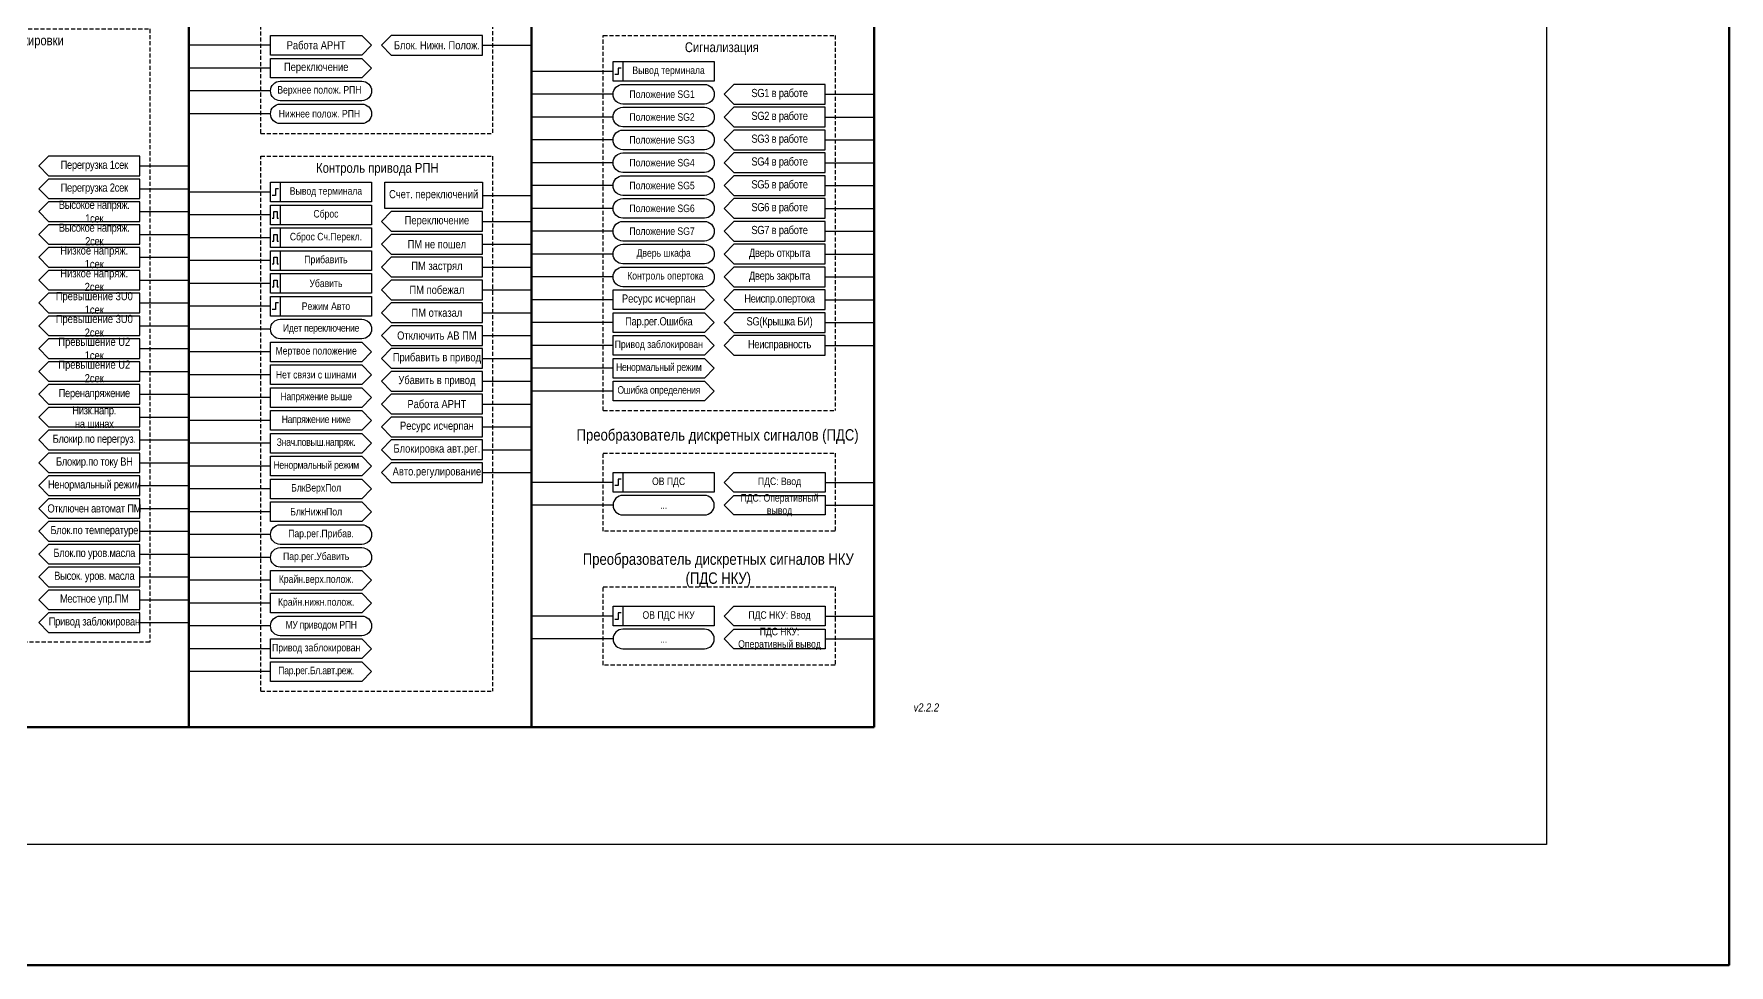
# Model space of a CAD drawing. Header units: millimetres. Extents: x -63 to 799, y -37 to 539.
# Drawn here: x 280 to 799, y -37 to 248 of the extents above; entities that cross this region are included whole.
import ezdxf

# ---------------------------------------------------------------- set-up
doc = ezdxf.new("R2010")
doc.units = ezdxf.units.MM
doc.linetypes.add('штриховая2', pattern=[0.375, 0.25, -0.125])
doc.layers.add('TEXT', color=7, linetype='Continuous', lineweight=25)
doc.layers.add('Основная', color=7, linetype='Continuous')
doc.styles.add('2.5_Gost_RD', font='ARIALN.TTF', dxfattribs={"height": 2.5})
doc.styles.add('3.5_Gost_RD', font='ARIALN.TTF', dxfattribs={"height": 3.5})

msp = doc.modelspace()

# ---------------------------------------------------------------- linework, layer by layer
at = {"lineweight": 100, "ltscale": 100}
for p, q in [((327, 418), (327, 36)), ((432, 418), (432, 36)), ((537, 418), (537, 36)), ((222, 36), (537, 36))]:
    msp.add_line(p, q, dxfattribs=at)
at = {"linetype": 'штриховая2', "ltscale": 5}
for p, q in [((349, 218), (349, 300)), ((420, 300), (420, 218)), ((454, 248), (525, 248)), ((454, 133), (454, 248)), ((525, 248), (525, 133)), ((349, 218), (420, 218)), ((349, 211), (420, 211)), ((349, 47), (349, 211)), ((420, 211), (420, 47)), ((454, 133), (525, 133)), ((349, 47), (420, 47))]:
    msp.add_line(p, q, dxfattribs=at)
at = {"ltscale": 100}
for p, q in [((352, 245), (327, 245)), ((417, 245), (432, 245)), ((352, 238), (327, 238)), ((457, 237), (432, 237)), ((352, 231), (327, 231)), ((457, 230), (432, 230)), ((522, 230), (537, 230)), ((352, 224), (327, 224)), ((457, 223), (432, 223)), ((522, 223), (537, 223)), ((457, 216), (432, 216)), ((522, 216), (537, 216)), ((312, 208), (327, 208)), ((457, 209), (432, 209)), ((522, 209), (537, 209)), ((312, 201), (327, 201)), ((312, 201), (327, 201)), ((352, 200), (327, 200)), ((417, 199), (432, 199)), ((457, 202), (432, 202)), ((522, 202), (537, 202)), ((312, 194), (327, 194)), ((352, 193), (327, 193)), ((457, 195), (432, 195)), ((522, 195), (537, 195)), ((417, 191), (432, 191)), ((457, 188), (432, 188)), ((522, 188), (537, 188)), ((312, 187), (327, 187)), ((312, 187), (327, 187)), ((352, 186), (327, 186)), ((417, 184), (432, 184)), ((312, 180), (327, 180)), ((352, 179), (327, 179)), ((417, 177), (432, 177)), ((457, 181), (432, 181)), ((522, 181), (537, 181)), ((312, 173), (327, 173)), ((352, 172), (327, 172)), ((457, 174), (432, 174)), ((522, 174), (537, 174)), ((417, 170), (432, 170)), ((417, 170), (432, 170)), ((457, 167), (432, 167)), ((522, 167), (537, 167)), ((312, 166), (327, 166)), ((312, 166), (327, 166)), ((352, 165), (327, 165)), ((417, 163), (432, 163)), ((417, 163), (432, 163)), ((312, 159), (327, 159)), ((352, 158), (327, 158)), ((417, 156), (432, 156)), ((457, 160), (432, 160)), ((522, 160), (537, 160)), ((312, 152), (327, 152)), ((352, 151), (327, 151)), ((457, 153), (432, 153)), ((522, 153), (537, 153)), ((380, 148), (352, 148)), ((417, 149), (432, 149)), ((457, 146), (432, 146)), ((312, 145), (327, 145)), ((352, 144), (327, 144)), ((380, 141), (352, 141)), ((417, 142), (432, 142)), ((312, 138), (327, 138)), ((352, 137), (327, 137)), ((457, 139), (432, 139)), ((312, 131), (327, 131)), ((352, 130), (327, 130)), ((380, 134), (352, 134)), ((417, 135), (432, 135)), ((380, 127), (352, 127)), ((417, 128), (432, 128)), ((312, 124), (327, 124)), ((352, 123), (327, 123)), ((380, 120), (352, 120)), ((417, 121), (432, 121)), ((312, 117), (327, 117)), ((352, 116), (327, 116)), ((312, 110), (327, 110)), ((380, 113), (352, 113)), ((417, 114), (432, 114)), ((457, 111), (432, 111)), ((352, 109), (327, 109)), ((380, 106), (352, 106)), ((457, 104), (432, 104)), ((312, 103), (327, 103)), ((352, 102), (327, 102)), ((380, 99), (352, 99)), ((312, 96), (327, 96)), ((352, 95), (327, 95)), ((312, 89), (327, 89)), ((352, 88), (327, 88)), ((312, 82), (327, 82)), ((352, 81), (327, 81)), ((380, 78), (352, 78)), ((312, 75), (327, 75)), ((352, 74), (327, 74)), ((312, 68), (327, 68)), ((380, 71), (352, 71)), ((457, 70), (432, 70)), ((352, 67), (327, 67)), ((457, 63), (432, 63)), ((352, 60), (327, 60)), ((352, 53), (327, 53)), ((380, 57), (352, 57))]:
    msp.add_line(p, q, dxfattribs=at)
at = {"color": 2, "lineweight": 106, "ltscale": 100}
msp.add_lwpolyline([(-63, 539), (799, 539), (799, -37), (-63, -37)], close=True, dxfattribs=at)
at = {"ltscale": 100}
for points in [[(0, 509), (743, 509), (743, 0), (0, 0)], [(417, 242), (417, 248), (389, 248), (386, 245), (389, 242)], [(457, 240), (488, 240), (488, 234), (457, 234)], [(457, 240), (460, 240), (460, 234), (457, 234)], [(522, 227), (522, 233), (494, 233), (491, 230), (494, 227)], [(522, 220), (522, 226), (494, 226), (491, 223), (494, 220)], [(522, 213), (522, 219), (494, 219), (491, 216), (494, 213)], [(312, 205), (312, 211), (284, 211), (281, 208), (284, 205)], [(522, 206), (522, 212), (494, 212), (491, 209), (494, 206)], [(312, 198), (312, 204), (284, 204), (281, 201), (284, 198)], [(352, 203), (355, 203), (355, 197), (352, 197)], [(352, 203), (383, 203), (383, 197), (352, 197)], [(387, 203), (417, 203), (417, 195), (387, 195)], [(522, 199), (522, 205), (494, 205), (491, 202), (494, 199)], [(522, 192), (522, 198), (494, 198), (491, 195), (494, 192)], [(312, 191), (312, 197), (284, 197), (281, 194), (284, 191)], [(352, 196), (355, 196), (355, 190), (352, 190)], [(352, 196), (383, 196), (383, 190), (352, 190)], [(417, 188), (417, 194), (389, 194), (386, 191), (389, 188)], [(312, 184), (312, 190), (284, 190), (281, 187), (284, 184)], [(352, 189), (355, 189), (355, 183), (352, 183)], [(352, 189), (383, 189), (383, 183), (352, 183)], [(522, 185), (522, 191), (494, 191), (491, 188), (494, 185)], [(312, 177), (312, 183), (284, 183), (281, 180), (284, 177)], [(352, 182), (355, 182), (355, 176), (352, 176)], [(352, 182), (383, 182), (383, 176), (352, 176)], [(417, 181), (417, 187), (389, 187), (386, 184), (389, 181)], [(522, 178), (522, 184), (494, 184), (491, 181), (494, 178)], [(417, 174), (417, 180), (389, 180), (386, 177), (389, 174)], [(522, 171), (522, 177), (494, 177), (491, 174), (494, 171)], [(312, 170), (312, 176), (284, 176), (281, 173), (284, 170)], [(352, 175), (355, 175), (355, 169), (352, 169)], [(352, 175), (383, 175), (383, 169), (352, 169)], [(417, 167), (417, 173), (389, 173), (386, 170), (389, 167)], [(312, 163), (312, 169), (284, 169), (281, 166), (284, 163)], [(352, 168), (355, 168), (355, 162), (352, 162)], [(352, 168), (383, 168), (383, 162), (352, 162)], [(522, 164), (522, 170), (494, 170), (491, 167), (494, 164)], [(312, 156), (312, 162), (284, 162), (281, 159), (284, 156)], [(417, 160), (417, 166), (389, 166), (386, 163), (389, 160)], [(522, 157), (522, 163), (494, 163), (491, 160), (494, 157)], [(417, 153), (417, 159), (389, 159), (386, 156), (389, 153)], [(522, 150), (522, 156), (494, 156), (491, 153), (494, 150)], [(312, 149), (312, 155), (284, 155), (281, 152), (284, 149)], [(417, 146), (417, 152), (389, 152), (386, 149), (389, 146)], [(312, 142), (312, 148), (284, 148), (281, 145), (284, 142)], [(312, 135), (312, 141), (284, 141), (281, 138), (284, 135)], [(417, 139), (417, 145), (389, 145), (386, 142), (389, 139)], [(417, 132), (417, 138), (389, 138), (386, 135), (389, 132)], [(312, 128), (312, 134), (284, 134), (281, 131), (284, 128)], [(417, 125), (417, 131), (389, 131), (386, 128), (389, 125)], [(312, 121), (312, 127), (284, 127), (281, 124), (284, 121)], [(312, 114), (312, 120), (284, 120), (281, 117), (284, 114)], [(417, 118), (417, 124), (389, 124), (386, 121), (389, 118)], [(417, 111), (417, 117), (389, 117), (386, 114), (389, 111)], [(312, 107), (312, 113), (284, 113), (281, 110), (284, 107)], [(457, 114), (460, 114), (460, 108), (457, 108)], [(457, 114), (488, 114), (488, 108), (457, 108)], [(522, 114), (522, 108), (494, 108), (491, 111), (494, 114)], [(312, 100), (312, 106), (284, 106), (281, 103), (284, 100)], [(522, 107), (522, 101), (494, 101), (491, 104), (494, 107)], [(312, 93), (312, 99), (284, 99), (281, 96), (284, 93)], [(312, 86), (312, 92), (284, 92), (281, 89), (284, 86)], [(312, 79), (312, 85), (284, 85), (281, 82), (284, 79)], [(312, 72), (312, 78), (284, 78), (281, 75), (284, 72)], [(457, 73), (460, 73), (460, 67), (457, 67)], [(457, 73), (488, 73), (488, 67), (457, 67)], [(522, 73), (522, 67), (494, 67), (491, 70), (494, 73)], [(312, 65), (312, 71), (284, 71), (281, 68), (284, 65)], [(522, 66), (522, 60), (494, 60), (491, 63), (494, 66)]]:
    msp.add_lwpolyline(points, close=True, dxfattribs=at)
at = {"linetype": 'штриховая2', "ltscale": 5}
msp.add_lwpolyline([(244, 250), (315, 250), (315, 62), (244, 62)], close=True, dxfattribs=at)
at = {"ltscale": 100}
for points in [[(352, 248), (380, 248), (383, 245), (380, 242), (352, 242), (352, 248)], [(352, 241), (380, 241), (383, 238), (380, 235), (352, 235), (352, 241)], [(457, 170), (485, 170), (488, 167), (485, 164), (457, 164), (457, 170)], [(457, 163), (485, 163), (488, 160), (485, 157), (457, 157), (457, 163)], [(457, 156), (485, 156), (488, 153), (485, 150), (457, 150), (457, 156)], [(352, 154), (380, 154), (383, 151), (380, 148), (352, 148), (352, 154)], [(352, 147), (380, 147), (383, 144), (380, 141), (352, 141), (352, 147)], [(457, 149), (485, 149), (488, 146), (485, 143), (457, 143), (457, 149)], [(457, 142), (485, 142), (488, 139), (485, 136), (457, 136), (457, 142)], [(352, 140), (380, 140), (383, 137), (380, 134), (352, 134), (352, 140)], [(352, 133), (380, 133), (383, 130), (380, 127), (352, 127), (352, 133)], [(352, 126), (380, 126), (383, 123), (380, 120), (352, 120), (352, 126)], [(352, 119), (380, 119), (383, 116), (380, 113), (352, 113), (352, 119)], [(352, 112), (380, 112), (383, 109), (380, 106), (352, 106), (352, 112)], [(522, 111), (537, 111)], [(352, 105), (380, 105), (383, 102), (380, 99), (352, 99), (352, 105)], [(522, 104), (537, 104)], [(352, 84), (380, 84), (383, 81), (380, 78), (352, 78), (352, 84)], [(352, 77), (380, 77), (383, 74), (380, 71), (352, 71), (352, 77)], [(522, 70), (537, 70)], [(352, 63), (380, 63), (383, 60), (380, 57), (352, 57), (352, 63)], [(522, 63), (537, 63)], [(352, 56), (380, 56), (383, 53), (380, 50), (352, 50), (352, 56)]]:
    msp.add_lwpolyline(points, dxfattribs=at)
for points in [[(355, 228, -1), (355, 234), (380, 234, -1), (380, 228)], [(460, 227, -1), (460, 233), (485, 233, -1), (485, 227)], [(355, 221, -1), (355, 227), (380, 227, -1), (380, 221)], [(460, 220, -1), (460, 226), (485, 226, -1), (485, 220)], [(460, 213, -1), (460, 219), (485, 219, -1), (485, 213)], [(460, 206, -1), (460, 212), (485, 212, -1), (485, 206)], [(460, 199, -1), (460, 205), (485, 205, -1), (485, 199)], [(460, 192, -1), (460, 198), (485, 198, -1), (485, 192)], [(460, 185, -1), (460, 191), (485, 191, -1), (485, 185)], [(460, 178, -1), (460, 184), (485, 184, -1), (485, 178)], [(460, 171, -1), (460, 177), (485, 177, -1), (485, 171)], [(355, 155, -1), (355, 161), (380, 161, -1), (380, 155)], [(460, 101), (485, 101, 1), (485, 107), (460, 107, 1)], [(355, 92, -1), (355, 98), (380, 98, -1), (380, 92)], [(355, 85, -1), (355, 91), (380, 91, -1), (380, 85)], [(355, 64, -1), (355, 70), (380, 70, -1), (380, 64)], [(460, 60), (485, 60, 1), (485, 66), (460, 66, 1)]]:
    msp.add_lwpolyline(points, format="xyb", close=True, dxfattribs=at)
at = {"lineweight": 30, "ltscale": 100}
for points in [[(459.5, 238), (458.5, 238), (458.5, 236), (457.5, 236)], [(354.5, 201), (353.5, 201), (353.5, 199), (352.5, 199)], [(352.5, 192), (353, 192), (353, 194), (354, 194), (354, 192), (354.5, 192)], [(352.5, 185), (353, 185), (353, 187), (354, 187), (354, 185), (354.5, 185)], [(352.5, 178), (353, 178), (353, 180), (354, 180), (354, 178), (354.5, 178)], [(352.5, 171), (353, 171), (353, 173), (354, 173), (354, 171), (354.5, 171)], [(354.5, 166), (353.5, 166), (353.5, 164), (352.5, 164)], [(459.5, 112), (458.5, 112), (458.5, 110), (457.5, 110)], [(459.5, 71), (458.5, 71), (458.5, 69), (457.5, 69)]]:
    msp.add_lwpolyline(points, dxfattribs=at)
at = {"color": 6, "linetype": 'штриховая2', "ltscale": 5}
for points in [[(454, 120), (525, 120), (525, 96), (454, 96)], [(454, 79), (525, 79), (525, 55), (454, 55)]]:
    msp.add_lwpolyline(points, close=True, dxfattribs=at)

# ---------------------------------------------------------------- texts
at = {"color": 30, "style": '3.5_Gost_RD'}
for s, p in [('Блокировки', (270, 245)), ('Сигнализация', (479, 242.92)), ('Контроль привода РПН', (366, 205.92))]:
    msp.add_text(s, height=3, dxfattribs=at).set_placement(p)
at = {"ltscale": 100, "attachment_point": 5, "style": '2.5_Gost_RD'}
for s, insert, char_height, width in [('Блок. Нижн. Полож.', (403, 245), 2.5, 28), ('Верхнее полож. РПН', (367, 231), 2.3, 31), ('{\\T0.95;SG1 в работе}', (508, 230), 2.5, 28), ('Нижнее полож. РПН', (367, 224), 2.3, 31), ('{\\T0.95;SG2 в работе}', (508, 223), 2.5, 28), ('{\\T0.95;SG3 в работе}', (508, 216), 2.5, 28), ('{\\T0.95;Перегрузка 1сек}', (298, 208), 2.5, 28), ('{\\T0.95;SG4 в работе}', (508, 209), 2.5, 28), ('{\\T0.95;Перегрузка 2сек}', (298, 201), 2.5, 28), ('{\\T0.95;SG5 в работе}', (508, 202), 2.5, 28), ('Счет. переключений', (402, 199), 2.5, 30), ('{\\T0.95;Высокое напряж.\\P1сек}', (298, 194), 2.5, 28), ('Переключение', (403, 191), 2.5, 28), ('{\\T0.95;SG6 в работе}', (508, 195), 2.5, 28), ('{\\T0.95;Высокое напряж.\\P2сек}', (298, 187), 2.5, 28), ('{\\T0.95;SG7 в работе}', (508, 188), 2.5, 28), ('Низкое напряж.\\P1сек', (298, 180), 2.5, 28), ('ПМ не пошел', (403, 184), 2.5, 28), ('{\\T0.95;Дверь открыта}', (508, 181), 2.5, 28), ('ПМ застрял', (403, 177), 2.5, 28), ('Низкое напряж.\\P2сек', (298, 173), 2.5, 28), ('\\A1;Контроль опертока', (473, 174), 2.3, 31), ('{\\T0.95;Дверь закрыта}', (508, 174), 2.5, 28), ('Превышение 3U0\\P1сек', (298, 166), 2.5, 28), ('ПМ побежал', (403, 170), 2.5, 28), ('{\\T0.95;Неиспр.опертока}', (508, 167), 2.5, 28), ('Превышение 3U0\\P2сек', (298, 159), 2.5, 28), ('ПМ отказал', (403, 163), 2.5, 28), ('{\\T0.95;SG(Крышка БИ)}', (508, 160), 2.5, 28), ('Отключить АВ ПМ', (403, 156), 2.5, 28), ('Превышение U2\\P1сек', (298, 152), 2.5, 28), ('Прибавить в привод', (403, 149), 2.5, 28), ('{\\T0.95;Неисправность}', (508, 153), 2.5, 28), ('Превышение U2\\P2сек', (298, 145), 2.5, 28), ('Убавить в привод', (403, 142), 2.5, 28), ('{\\T0.95;Перенапряжение}', (298, 138), 2.5, 28), ('Работа АРНТ', (403, 135), 2.5, 28), ('{\\T0.95;Низк.напр.\\Pна шинах}', (298, 131), 2.5, 28), ('{\\T0.95;Блокир.по перегруз.}', (298, 124), 2.5, 28), ('Ресурс исчерпан', (403, 128), 2.5, 28), ('Блокировка авт.рег.', (403, 121), 2.5, 28), ('{\\T0.95;Блокир.по току ВН}', (298, 117), 2.5, 28), ('Авто.регулирование', (403, 114), 2.5, 28), ('{\\T0.95;Ненормальный режим}', (298, 110), 2.5, 28), ('ПДС: Ввод', (508, 111), 2.3, 28), ('{\\T0.95;Отключен автомат ПМ}', (298, 103), 2.5, 28), ('ПДС: Оперативный вывод', (508, 104), 2.3, 28), ('{\\T0.95;Блок.по температуре}', (298, 96), 2.5, 28), ('{\\T0.95;Блок.по уров.масла}', (298, 89), 2.5, 28), ('{\\T0.95;Высок. уров. масла}', (298, 82), 2.5, 28), ('{\\T0.95;Местное упр.ПМ}', (298, 75), 2.5, 28), ('{\\T0.95;Привод заблокирован}', (298, 68), 2.5, 28), ('ПДС НКУ: Ввод', (508, 70), 2.3, 28), ('ПДС НКУ: Оперативный вывод', (508, 63), 2.3, 28), ('...', (472.5, 63), 2.3, 31), ('{\\fArial Narrow|b0|i1|c204|p34;\\C7;v2.2.2}', (553, 42), 2.5, 40)]:
    msp.add_mtext(s, dxfattribs=dict(at, insert=insert, char_height=char_height, width=width))
at = {"color": 0, "ltscale": 100, "width": 28, "attachment_point": 5, "style": '2.5_Gost_RD'}
for s, insert, char_height in [('{\\C256;Вывод терминала}', (474, 237), 2.3), ('{\\C256;Вывод терминала}', (369, 200), 2.3), ('{\\C256;Прибавить}', (369, 179), 2.3), ('{\\C256;Ресурс исчерпан}', (471, 167), 2.5), ('{\\T0.95;\\C256;Пар.рег.Ошибка}', (471, 160), 2.5)]:
    msp.add_mtext(s, dxfattribs=dict(at, insert=insert, char_height=char_height))
at = {"color": 2, "ltscale": 100, "char_height": 2.3, "width": 28, "attachment_point": 5, "style": '2.5_Gost_RD'}
for s, insert in [('{\\C256;Сброс}', (369, 193)), ('{\\C256;Сброс Сч.Перекл.}', (369, 186))]:
    msp.add_mtext(s, dxfattribs=dict(at, insert=insert))
at = {"color": 30, "ltscale": 100, "char_height": 3.5, "attachment_point": 5, "style": '3.5_Gost_RD'}
for s, insert, width in [('{\\C6;Преобразователь дискретных сигналов (ПДС)}', (489.02, 125.03), 85), ('{\\C6;Преобразователь дискретных сигналов НКУ (ПДС НКУ)}', (489.23, 84.03), 86)]:
    msp.add_mtext(s, dxfattribs=dict(at, insert=insert, width=width))
at = {"layer": 'TEXT', "color": 0, "ltscale": 100, "width": 28, "attachment_point": 5, "style": '2.5_Gost_RD'}
for s, insert, char_height in [('{\\C256;Работа АРНТ}', (366, 245), 2.5), ('{\\C256;Переключение}', (366, 238), 2.5), ('{\\C256;Режим Авто}', (369, 165), 2.3)]:
    msp.add_mtext(s, dxfattribs=dict(at, insert=insert, char_height=char_height))
at = {"layer": 'TEXT', "ltscale": 100, "char_height": 2.3, "attachment_point": 5, "style": '2.5_Gost_RD'}
for s, insert, width in [('Положение SG1', (472, 230), 31), ('Положение SG2', (472, 223), 31), ('Положение SG3', (472, 216), 31), ('Положение SG4', (472, 209), 31), ('Положение SG5', (472, 202), 31), ('Положение SG6', (472, 195), 31), ('Положение SG7', (472, 188), 31), ('Дверь шкафа', (472.5, 181), 31), ('\\A1;{\\T0.95;Идет переключение}', (367.5, 158), 31), ('Мертвое положение', (366, 151), 28), ('Привод заблокирован', (471, 153), 28), ('{\\T0.95;Ненормальный режим}', (471, 146), 28), ('Нет связи с шинами', (366, 144), 28), ('{\\T0.95;Ошибка определения}', (471, 139), 28), ('{\\T0.95;Напряжение выше}', (366, 137), 28), ('{\\T0.95;Напряжение ниже}', (366, 130), 28), ('{\\T0.95;Знач.повыш.напряж.}', (366, 123), 28), ('{\\T0.95;Ненормальный режим}', (366, 116), 28), ('БлкВерхПол', (366, 109), 28), ('ОВ ПДС', (474, 111), 28), ('БлкНижнПол', (366, 102), 28), ('...', (472.5, 104), 31), ('Пар.рег.Прибав.', (367.5, 95), 31), ('Пар.рег.Убавить', (366, 88), 28), ('Крайн.верх.полож.', (366, 81), 28), ('Крайн.нижн.полож.', (366, 74), 28), ('{\\T0.95;МУ приводом РПН}', (367.5, 67), 31), ('ОВ ПДС НКУ', (474, 70), 28), ('Привод заблокирован', (366, 60), 28), ('{\\T0.95;Пар.рег.Бл.авт.реж.}', (366, 53), 28)]:
    msp.add_mtext(s, dxfattribs=dict(at, insert=insert, width=width))
at = {"layer": 'Основная', "color": 1, "ltscale": 100, "insert": (369, 172), "char_height": 2.3, "width": 28, "attachment_point": 5, "style": '2.5_Gost_RD'}
msp.add_mtext('{\\C256;Убавить}', dxfattribs=at)

doc.saveas('drawing.dxf')
